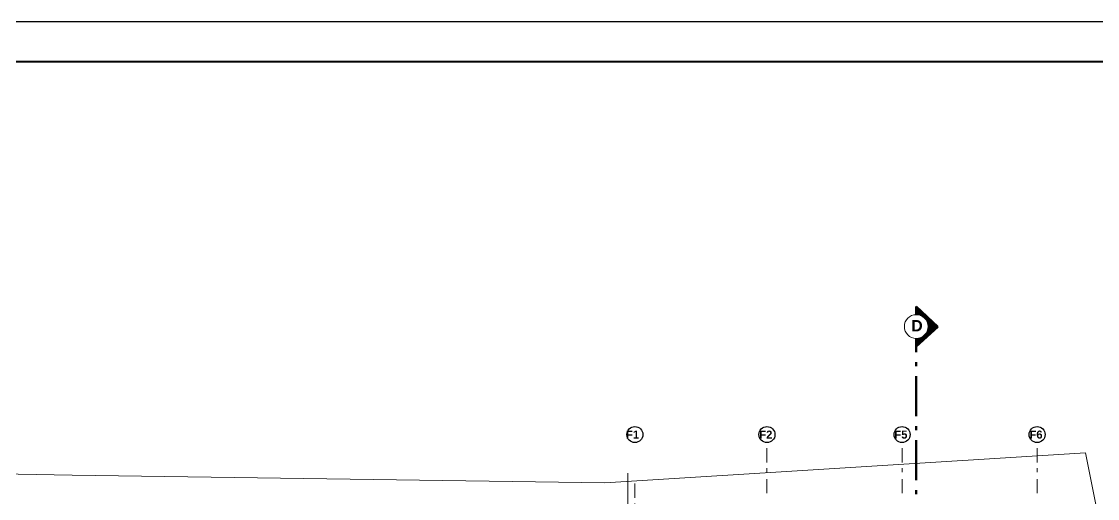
# Model space of a CAD drawing. Header units: metres. Extents: x 27 to 147, y -173 to 8.
# Drawn here: x 101.99 to 128.87, y -3.43 to 8.48 of the extents above; entities that cross this region are included whole.
import ezdxf
from ezdxf.enums import TextEntityAlignment as Align

# ---------------------------------------------------------------- set-up
doc = ezdxf.new("R2010")
doc.units = ezdxf.units.M
for name, pattern in [('1CORTE', [1.5, 1, -0.25, 0, -0.25]), ('ACAD_ISO04W100', [30, 24, -3, 0, -3]), ('Dot & Dashed', [0.670278, 0.352778, -0.176389, 0, -0.141111]), ('Rayas', [282.222223, 141.111112, -141.111112])]:
    doc.linetypes.add(name, pattern=pattern)
for name, color, linetype, lineweight in [('1', 7, 'Continuous', 5), ('AA. Proyeccion Corte', 10, '1CORTE', 50), ('CORTE_EJE', 31, 'ACAD_ISO04W100', 80), ('Cotas varias El', 253, 'Continuous', 13), ('GRAFO 0 BLANCO', 7, 'Continuous', 0), ('GRAFO 3', 22, 'Continuous', 30), ('PROYECCION LOSA', 7, 'Rayas', 5), ('TEXTOS-SUBTITULO', 7, 'Continuous', 30)]:
    doc.layers.add(name, color=color, linetype=linetype, lineweight=lineweight)
doc.styles.add('GENERATED_STYLE_1', font='arialbd.ttf')
doc.styles.add('TURBO_BASS', font='swisseb.ttf')

msp = doc.modelspace()

# ---------------------------------------------------------------- hatches: boundary and pattern name
at = {"layer": '1', "lineweight": 5}
h = msp.add_hatch(dxfattribs=at)
h.set_pattern_fill('_USER,_O', scale=0.02, angle=360, pattern_type=0)
h.set_pattern_definition([(0.373563, (67.975927, -150.247854), (0.000130397, -0.019999575), [])])
h.paths.add_polyline_path([(124.637, 0.864, -0.414214), (124.339, 0.57), (124.338, 0.364), (124.883, 0.863), (124.345, 1.369), (124.343, 1.162, -0.414214)])
at = {"layer": '1', "lineweight": 5, "true_color": 0x939598}
h = msp.add_hatch(dxfattribs=at)
h.set_pattern_fill('_USER,_O', color=252, scale=0.02, angle=360, pattern_type=0)
h.set_pattern_definition([(0.373563, (67.975927, -150.247854), (0.000130397, -0.019999575), [])])
h.paths.add_polyline_path([(124.637, 0.864, -0.414214), (124.339, 0.57), (124.338, 0.364), (124.883, 0.863), (124.345, 1.369), (124.343, 1.162, -0.414214)])

# ---------------------------------------------------------------- linework, layer by layer
at = {"color": 7}
msp.add_lwpolyline([(26.786, 8.485), (146.786, 8.485), (146.786, -81.515), (26.786, -81.515), (26.786, 8.485)], dxfattribs=at)
at = {"color": 7, "lineweight": 40}
msp.add_lwpolyline([(27.786, 7.485), (145.786, 7.485), (145.786, -77.621), (27.786, -77.621)], close=True, dxfattribs=at)
at = {"layer": '1', "color": 7}
msp.add_circle((124.343, 0.866), 0.296, dxfattribs=at)
msp.add_circle((124.343, 0.866), 0.296, dxfattribs=at)
at = {"layer": 'AA. Proyeccion Corte', "color": 7}
msp.add_line((124.339, -6.171), (124.339, 0.57), dxfattribs=at)
at = {"layer": 'CORTE_EJE', "color": 7, "linetype": 'ACAD_ISO04W100', "ltscale": 0.8}
msp.add_lwpolyline([(124.343, 1.162), (124.345, 1.369), (124.883, 0.863), (124.338, 0.364), (124.339, 0.57)], dxfattribs=at)
msp.add_lwpolyline([(124.343, 1.162), (124.345, 1.369), (124.883, 0.863), (124.338, 0.364), (124.339, 0.57)], dxfattribs=at)
at = {"layer": 'Cotas varias El', "linetype": 'Dot & Dashed'}
for p, q in [((120.614, -3.298), (120.614, -2.031)), ((123.989, -3.298), (123.989, -2.031)), ((127.364, -3.298), (127.364, -2.031)), ((117.315, -4.18), (117.315, -2.912))]:
    msp.add_line(p, q, dxfattribs=at)
at = {"layer": 'GRAFO 0 BLANCO', "color": 7}
msp.add_lwpolyline([(70.185, -2.181), (83.803, -2.463), (99.193, -2.771), (103.253, -2.848), (116.561, -3.035), (128.571, -2.288), (139.003, -54.576)], dxfattribs=at)
at = {"layer": 'GRAFO 3', "linetype": 'Continuous'}
for centre in [(117.314, -1.831), (120.614, -1.831), (123.989, -1.831), (127.364, -1.831)]:
    msp.add_circle(centre, 0.2, dxfattribs=at)
at = {"layer": 'PROYECCION LOSA'}
msp.add_lwpolyline([(117.14, -4.992), (117.14, -2.792)], dxfattribs=at)

# ---------------------------------------------------------------- texts
at = {"char_height": 0.2, "width": 8.425260489275389e-15, "attachment_point": 3, "rotation": 360, "style": 'GENERATED_STYLE_1'}
for s, insert in [('F1', (117.42, -1.732)), ('F2', (120.749, -1.732)), ('F5', (124.124, -1.732)), ('F6', (127.499, -1.732))]:
    msp.add_mtext(s, dxfattribs=dict(at, insert=insert))
at = {"layer": 'TEXTOS-SUBTITULO', "style": 'TURBO_BASS'}
msp.add_text('D', height=0.283, rotation=360, dxfattribs=at).set_placement((124.361, 0.746), align=Align.CENTER)

doc.saveas('drawing.dxf')
